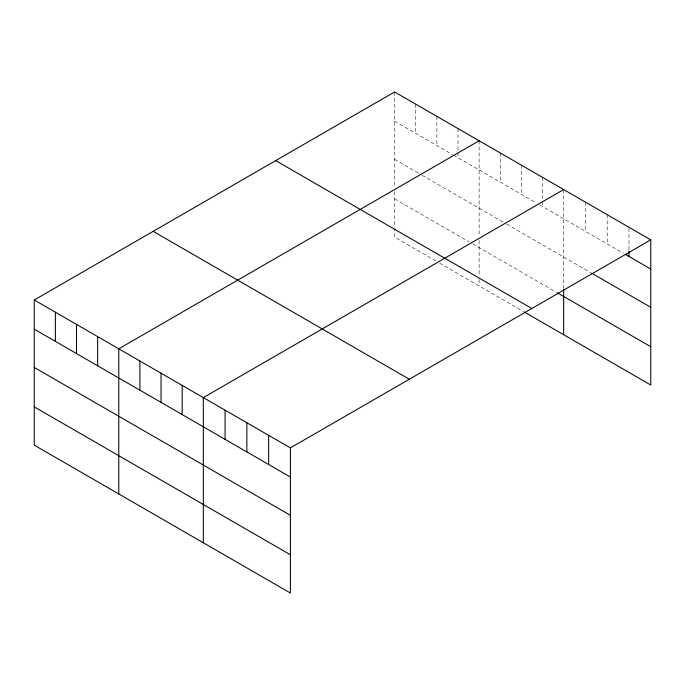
<?xml version="1.0" encoding="UTF-8"?>
<svg xmlns="http://www.w3.org/2000/svg" width="685" height="685" viewBox="0 0 685 685"><rect width="100%" height="100%" fill="white"/><g stroke="black" fill="none" stroke-linecap="round" stroke-linejoin="round"><path stroke-width="0.51" stroke-dasharray="3.42 2.57" d="M394.594 121.125L452.477 154.545M453.401 155.075L536.09 202.82M539.771 204.943L623.53 253.304M394.594 159.399L421.241 174.786M422.157 175.317L505.77 223.593M506.694 224.115L590.872 272.724M394.594 198.838L469.019 241.805M472.693 243.928L556.306 292.195M435.943 260.976L394.594 237.113L394.594 228.602M439.616 263.1L523.229 311.375M628.976 228.319L628.976 250.196M607.201 214.705L607.201 243.877M585.427 202.135L585.427 231.307M563.661 189.565L563.661 288.137M542.529 177.364L542.529 200.285M542.529 201.321L542.529 206.536M521.388 165.162L521.388 194.334M500.255 152.96L500.255 182.133M479.123 140.759L479.123 236.222M479.123 240.375L479.123 275.284M479.123 279.531L479.123 285.91M457.991 128.557L457.991 151.479M457.991 152.524L457.991 157.73M436.859 116.356L436.859 145.528M415.726 104.163L415.726 133.327M394.594 91.961L394.594 187.416M394.594 191.569L394.594 227.54"/><path stroke-width="1.03" d="M34.25 300.004L290.406 447.887L290.406 593.039L34.25 445.156L34.25 300.004L394.594 91.961L650.75 239.844L650.75 384.996L524.145 311.906M479.123 140.759L118.779 348.802L118.779 493.953M563.661 189.565L203.308 397.608L203.308 542.76M290.406 447.887L650.75 239.844M625.345 254.349L650.75 269.017M591.78 273.246L650.75 307.291M557.222 292.726L650.75 346.721M275.678 160.615L531.834 308.498M153.166 231.35L409.322 379.233M34.25 329.168L290.406 477.06M34.25 367.443L290.406 515.334M34.25 406.881L290.406 554.764M628.976 251.241L628.976 256.447M563.661 289.181L563.661 334.717M268.631 435.317L268.631 464.49M246.857 422.748L246.857 451.92M225.082 410.178L225.082 439.35M182.176 385.407L182.176 414.579M161.043 373.205L161.043 402.378M139.911 361.004L139.911 390.176M97.647 336.6L97.647 365.773M76.514 324.399L76.514 353.571M55.382 312.206L55.382 341.37"/></g></svg>
